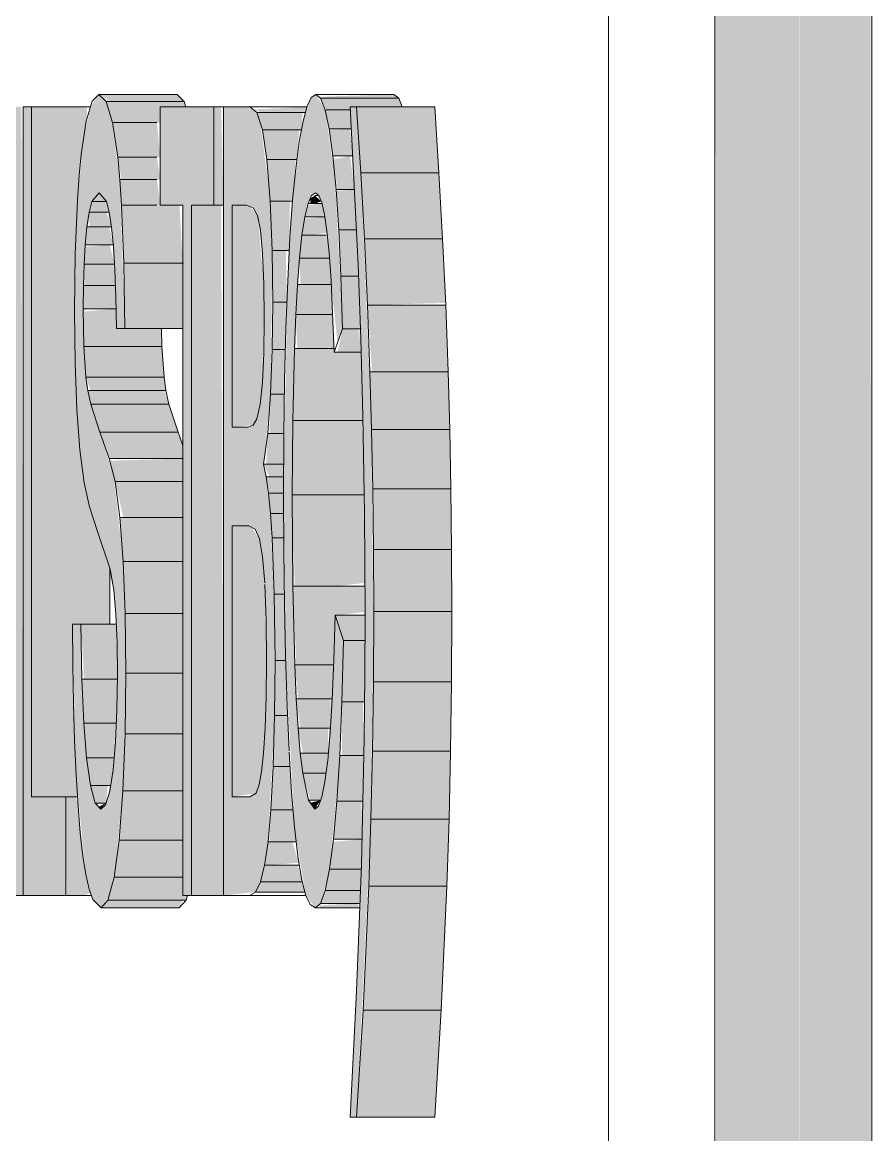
# Model space of a CAD drawing. Header units: millimetres. Extents: x -4612930 to -4329258, y -1064 to 30311.
# Drawn here: x -4392952 to -4392411, y 12920 to 13629 of the extents above; entities that cross this region are included whole.
import ezdxf

# ---------------------------------------------------------------- set-up
doc = ezdxf.new("R2010")
doc.units = ezdxf.units.MM
doc.layers.add('A-GENM', color=13, linetype='Continuous', lineweight=5)
doc.layers.add('P-SANR-FIXT', color=6, linetype='Continuous', lineweight=5)

# ---------------------------------------------------------------- blocks, each defined once
blk = doc.blocks.new('Downpipe - Tee Spreader - Downpipe - Tee Spreader-V252-NORTH EAST')
at = {"layer": 'P-SANR-FIXT'}
h = blk.add_hatch(color=256, dxfattribs=at)
h.paths.add_polyline_path([(4306719.43, 15154.52), (4306719.43, 15156.52), (4306737.62, 15156.52), (4306737.62, 15320), (4306683.46, 15320), (4306683.46, 15181.96), (4306717.08, 15154.78)])
h.paths.add_polyline_path([(4306737.62, 11320), (4306737.08, 15154.52), (4306683.46, 15154.48), (4306684.59, 11361.38), (4306692.31, 11356.33), (4306736.13, 11321.24)])
h = blk.add_hatch(color=256, dxfattribs=at)
h.paths.add_polyline_path([(4306783.08, 11278.05), (4306782.35, 15154.52), (4306737.62, 15154.52), (4306737.62, 11320), (4306782.51, 11279.47)])
h.paths.add_polyline_path([(4306771.18, 15156.52), (4306783.08, 15156.52), (4306782.51, 15320), (4306737.62, 15320), (4306737.62, 15156.52), (4306761.94, 15156.52)])
for p, q in [((4306683.27, 15154.83), (4306683.27, 11361.79)), ((4306783.27, 11278.21), (4306783.27, 15154.52))]:
    blk.add_line(p, q, dxfattribs=at)
blk = doc.blocks.new('Generic Models 13 - Generic Models 13-2262104-NORTH EAST')
at = {"layer": 'A-GENM'}
blk.add_line((4306615.42, 12471.04), (4306615.89, 14871.04), dxfattribs=at)

msp = doc.modelspace()

# ---------------------------------------------------------------- hatches: boundary and pattern name
at = {"layer": 'A-GENM'}
for points in [[(-4392901.6, 13064.95), (-4392896.46, 13072.8), (-4392892.42, 13091.15), (-4392887.56, 13142.88), (-4392885.74, 13214.43), (-4392887.45, 13285.43), (-4392893.5, 13339.4), (-4392903.79, 13372.03), (-4392910.13, 13394.28), (-4392912.63, 13422.32), (-4392911.69, 13487.21), (-4392907.43, 13514.75), (-4392902.79, 13520.14), (-4392898.26, 13514.68), (-4392894.36, 13491.81), (-4392892.12, 13446.44), (-4392891.89, 13433.81), (-4392886.43, 13433.81), (-4392889.71, 13528.72), (-4392894.99, 13567.12), (-4392898.39, 13578.45), (-4392903, 13582.93), (-4392908.33, 13575.08), (-4392912.45, 13556.93), (-4392916.64, 13515.67), (-4392918.53, 13444.6), (-4392917, 13382.19), (-4392912.35, 13335.46), (-4392903.79, 13304.5), (-4392893.5, 13267.51), (-4392891.44, 13233.85), (-4392892.42, 13170.71), (-4392897.24, 13135.54), (-4392901.82, 13127.73), (-4392906.38, 13135.58), (-4392910.9, 13160.38), (-4392913.81, 13210.61), (-4392914.43, 13245.46), (-4392919.9, 13245.46), (-4392917.54, 13149.56), (-4392911.36, 13086.04), (-4392906.96, 13070.22)], [(-4392848.58, 13578.45), (-4392853.19, 13582.93), (-4392902.79, 13582.72), (-4392896.04, 13578.45), (-4392851.66, 13578.45)], [(-4392765, 13064.95), (-4392761.75, 13067.67), (-4392756.03, 13089.47), (-4392750.3, 13150.6), (-4392747.08, 13235.16), (-4392752.54, 13251.34), (-4392757.18, 13158.88), (-4392763.17, 13129.68), (-4392766.56, 13129.21), (-4392769.91, 13135.58), (-4392774.83, 13164.88), (-4392778.29, 13222.52), (-4392779.58, 13367.06), (-4392776.57, 13461.83), (-4392771.82, 13505.03), (-4392767.55, 13518.46), (-4392764.88, 13519.99), (-4392761.36, 13514.87), (-4392758.85, 13503.66), (-4392754.99, 13461.83), (-4392750.97, 13424.9), (-4392747.76, 13433.69), (-4392752.66, 13530.41), (-4392758.89, 13573.15), (-4392764.88, 13582.93), (-4392767.69, 13581.04), (-4392772.94, 13565.92), (-4392779.02, 13521.49), (-4392782.74, 13464.22), (-4392785.28, 13339.4), (-4392783.87, 13219.7), (-4392778.43, 13116.28), (-4392771.34, 13073.2), (-4392765.54, 13065.29)], [(-4392742.98, 13580.48), (-4392711.95, 13580.48), (-4392715.07, 13582.93), (-4392762.97, 13581.43), (-4392758.16, 13580.48), (-4392746.18, 13580.48)], [(-4392951.32, 13072.8), (-4392952.35, 13575.08), (-4392962.25, 13575.08), (-4392962.25, 13072.8)], [(-4392924.42, 13072.8), (-4392924, 13072.8), (-4392924.42, 13135.58), (-4392945.85, 13135.58), (-4392945.85, 13575.08), (-4392951.32, 13574.98), (-4392951.32, 13072.8), (-4392945.85, 13072.8)], [(-4392924, 13135.58), (-4392916.68, 13135.58), (-4392919.71, 13219.41), (-4392918.53, 13245.46), (-4392896.04, 13245.46), (-4392896.38, 13282.18), (-4392912.44, 13336.13), (-4392917, 13382.19), (-4392918.32, 13461.15), (-4392915.58, 13531.19), (-4392910.61, 13567.46), (-4392910.61, 13575.08), (-4392945.85, 13574.98), (-4392945.85, 13135.58), (-4392924.42, 13135.58)], [(-4392866.04, 13565.02), (-4392863.89, 13565.02), (-4392863.89, 13575.08), (-4392847.57, 13575.08), (-4392848.58, 13578.45), (-4392898.39, 13578.45), (-4392894.36, 13565.02), (-4392879.72, 13565.02)], [(-4392844.08, 13072.8), (-4392844.08, 13512.29), (-4392829.73, 13512.29), (-4392829.73, 13575.08), (-4392863.89, 13574.98), (-4392863.89, 13512.29), (-4392849.54, 13512.29), (-4392849.54, 13072.8)], [(-4392825.09, 13512.29), (-4392823.58, 13512.29), (-4392825.09, 13575.08), (-4392829.73, 13575.08), (-4392829.73, 13512.29)], [(-4392798.09, 13571.38), (-4392771.46, 13571.38), (-4392770.45, 13575.08), (-4392804.66, 13573.27), (-4392798.73, 13571.38)], [(-4392750.97, 13573.15), (-4392709.84, 13575.08), (-4392711.95, 13580.48), (-4392761.76, 13580.48), (-4392758.16, 13573.15)], [(-4392738.88, 12931.53), (-4392730.17, 13108.54), (-4392728.04, 13235.16), (-4392729.59, 13380.34), (-4392736.18, 13533.03), (-4392738.88, 13575.08), (-4392742.98, 13575.08), (-4392734.75, 13375.23), (-4392733.76, 13196.11), (-4392737.09, 13057.89), (-4392742.98, 12931.53)], [(-4392736.18, 13533.03), (-4392686.37, 13533.03), (-4392689.07, 13575.08), (-4392738.88, 13575.08), (-4392737.73, 13557.16)], [(-4392773.98, 13560.3), (-4392773.27, 13571.38), (-4392802.31, 13571.38), (-4392798.73, 13560.3), (-4392774.47, 13560.3)], [(-4392742.26, 13560.92), (-4392742.98, 13573.15), (-4392758.89, 13573.15), (-4392756.28, 13560.92), (-4392742.98, 13560.92)], [(-4392891.04, 13542.92), (-4392863.89, 13542.92), (-4392866.04, 13565.02), (-4392894.36, 13565.02), (-4392893.18, 13557.16)], [(-4392776.87, 13541.55), (-4392775.38, 13560.3), (-4392798.73, 13560.3), (-4392795.99, 13541.55), (-4392777.45, 13541.55)], [(-4392744.1, 13543.81), (-4392741.38, 13543.81), (-4392742.98, 13560.92), (-4392756.2, 13560.3), (-4392753.94, 13543.81), (-4392746.18, 13543.81)], [(-4392879.72, 13528.72), (-4392863.89, 13528.72), (-4392866.04, 13542.92), (-4392891.04, 13542.92), (-4392888.59, 13528.72)], [(-4392793.91, 13514.87), (-4392779.61, 13515.47), (-4392777.63, 13541.55), (-4392795.99, 13541.55), (-4392794.27, 13519.47)], [(-4392744.67, 13522.26), (-4392740.28, 13522.26), (-4392742.98, 13543.81), (-4392753.72, 13541.55), (-4392750.97, 13522.26)], [(-4392693.44, 13490.89), (-4392684.04, 13490.89), (-4392686.37, 13533.03), (-4392736.18, 13533.03), (-4392733.85, 13490.89)], [(-4392866.04, 13512.42), (-4392863.89, 13512.42), (-4392866.04, 13528.72), (-4392889.71, 13528.72), (-4392888.59, 13512.42), (-4392879.72, 13512.42)], [(-4392902.79, 13514.75), (-4392898.39, 13514.85), (-4392902.79, 13520.14), (-4392907.43, 13514.75), (-4392903.2, 13514.75)], [(-4392765.35, 13513.43), (-4392761.36, 13514.87), (-4392765.35, 13518.46), (-4392768.31, 13516.75), (-4392768.31, 13513.43)], [(-4392743.34, 13496.72), (-4392738.97, 13496.72), (-4392740.28, 13522.26), (-4392751.84, 13521.49), (-4392750.18, 13496.72)], [(-4392909.2, 13508), (-4392896.5, 13508), (-4392898.39, 13514.75), (-4392907.43, 13514.75)], [(-4392887.04, 13475.41), (-4392849.54, 13475.41), (-4392851.66, 13512.29), (-4392888.59, 13512.42), (-4392887.48, 13485.83)], [(-4392825.09, 13072.8), (-4392823.58, 13072.8), (-4392825.09, 13512.29), (-4392844.08, 13512.29), (-4392844.08, 13072.8)], [(-4392818.12, 13371.03), (-4392804.65, 13372.38), (-4392801.78, 13378.85), (-4392798.81, 13399.66), (-4392797.9, 13462.44), (-4392801.88, 13505.73), (-4392806.9, 13511.52), (-4392808.9, 13512.29), (-4392818.12, 13512.29), (-4392818.12, 13378.85)], [(-4392782.74, 13483.48), (-4392781.74, 13483.48), (-4392781.31, 13514.87), (-4392793.91, 13514.87), (-4392792.6, 13483.48)], [(-4392761.02, 13505.03), (-4392759.27, 13506.52), (-4392761.02, 13513.43), (-4392770.06, 13512.29), (-4392771.82, 13505.03), (-4392765.35, 13505.03)], [(-4392907.43, 13498.56), (-4392895.02, 13498.56), (-4392898.26, 13508), (-4392909.2, 13508), (-4392908.89, 13498.56)], [(-4392768.31, 13493.29), (-4392757.59, 13494.75), (-4392759.27, 13505.03), (-4392772.04, 13503.66), (-4392773.64, 13493.29)], [(-4392911.1, 13487.21), (-4392893.91, 13487.21), (-4392896.46, 13498.56), (-4392910.61, 13498.56), (-4392911.69, 13487.21)], [(-4392738.05, 13467.2), (-4392737.56, 13467.2), (-4392738.97, 13496.72), (-4392750.18, 13496.72), (-4392748.8, 13467.2), (-4392742.35, 13467.2)], [(-4392757.71, 13478.71), (-4392756.1, 13478.71), (-4392758.16, 13493.29), (-4392773.64, 13493.29), (-4392775.24, 13478.71), (-4392768.31, 13478.71)], [(-4392731.9, 13448.66), (-4392682.16, 13450.17), (-4392684.04, 13490.89), (-4392733.85, 13490.89), (-4392733.62, 13485.83)], [(-4392893.8, 13474.74), (-4392893.11, 13474.74), (-4392896.04, 13487.21), (-4392911.77, 13485.83), (-4392912.44, 13474.74), (-4392896.04, 13474.74)], [(-4392792.16, 13450.61), (-4392783.25, 13450.61), (-4392783.88, 13483.48), (-4392792.6, 13483.48)], [(-4392886.43, 13433.81), (-4392849.54, 13433.81), (-4392849.54, 13475.41), (-4392887.04, 13475.41)], [(-4392754.99, 13461.83), (-4392756.33, 13478.71), (-4392775.24, 13478.71), (-4392774.53, 13461.83), (-4392755.12, 13461.83)], [(-4392893.8, 13461.15), (-4392892.52, 13461.15), (-4392893.8, 13474.74), (-4392912.45, 13474.74), (-4392911.69, 13461.15), (-4392896.04, 13461.15)], [(-4392892.89, 13446.44), (-4392892.12, 13446.44), (-4392892.89, 13461.15), (-4392912.91, 13461.15), (-4392912.44, 13446.44), (-4392896.04, 13446.44)], [(-4392754.26, 13442.66), (-4392754.09, 13443.42), (-4392755.12, 13461.83), (-4392776.57, 13461.83), (-4392777.65, 13442.66), (-4392755.12, 13442.66)], [(-4392737.84, 13433.69), (-4392736.33, 13433.69), (-4392737.84, 13467.2), (-4392748.8, 13467.2), (-4392747.76, 13433.69)], [(-4392792.53, 13420.37), (-4392784.19, 13421.18), (-4392783.88, 13450.61), (-4392792.17, 13450.17), (-4392792.37, 13433.85)], [(-4392728.66, 13406.34), (-4392680.51, 13406.34), (-4392682.09, 13448.66), (-4392731.9, 13448.66), (-4392729, 13406.34)], [(-4392911.33, 13422.32), (-4392862.82, 13422.32), (-4392863.59, 13433.81), (-4392891.89, 13433.81), (-4392892.26, 13446.44), (-4392913.03, 13444.6), (-4392912.44, 13422.32)], [(-4392768.31, 13421.18), (-4392753.31, 13421.18), (-4392754.09, 13442.66), (-4392777.65, 13442.66), (-4392776.57, 13421.18)], [(-4392735.87, 13418.73), (-4392737.84, 13433.69), (-4392747.76, 13433.69), (-4392750.97, 13418.73), (-4392736.1, 13418.73)], [(-4392911.33, 13402.91), (-4392861.52, 13402.91), (-4392862.82, 13422.32), (-4392912.63, 13422.32), (-4392912.11, 13414.51)], [(-4392785.17, 13391.93), (-4392784.81, 13391.93), (-4392784.68, 13420.37), (-4392792.53, 13420.37), (-4392793.63, 13391.93)], [(-4392736.1, 13375.23), (-4392734.75, 13375.23), (-4392736.1, 13418.73), (-4392753.23, 13418.73), (-4392754.09, 13421.18), (-4392778.47, 13421.18), (-4392779.52, 13375.23), (-4392750.97, 13375.23)], [(-4392729.29, 13369.44), (-4392679.48, 13369.44), (-4392680.51, 13406.34), (-4392730.32, 13406.34), (-4392729.45, 13375.23)], [(-4392866.04, 13394.28), (-4392860.32, 13394.28), (-4392861.52, 13402.91), (-4392911.33, 13402.91), (-4392908.24, 13394.28), (-4392879.72, 13394.28)], [(-4392896.04, 13385.56), (-4392858.43, 13385.56), (-4392861.52, 13394.28), (-4392910.13, 13394.28), (-4392908.24, 13385.56), (-4392902.4, 13385.56)], [(-4392785.15, 13367.06), (-4392785.17, 13391.93), (-4392793.63, 13391.93), (-4392794.27, 13367.06), (-4392785.17, 13367.06)], [(-4392902.4, 13367.84), (-4392852.59, 13367.84), (-4392858.43, 13385.56), (-4392908.24, 13385.56), (-4392903.79, 13372.03)], [(-4392779.87, 13327.86), (-4392733.96, 13327.86), (-4392735.26, 13375.23), (-4392779.52, 13375.23), (-4392779.75, 13343.18)], [(-4392728.55, 13331.69), (-4392678.74, 13331.69), (-4392679.48, 13369.44), (-4392729.29, 13369.44), (-4392728.77, 13343.18)], [(-4392866.04, 13351.01), (-4392849.54, 13351.01), (-4392849.54, 13359.31), (-4392852.59, 13367.84), (-4392902.4, 13367.84), (-4392896.04, 13351.01), (-4392879.72, 13351.01)], [(-4392785.33, 13347.48), (-4392785.25, 13347.48), (-4392785.33, 13367.06), (-4392795.47, 13367.06), (-4392796.42, 13347.48), (-4392794.27, 13347.48)], [(-4392892.73, 13336.32), (-4392849.54, 13336.32), (-4392849.54, 13351.01), (-4392896.04, 13349.66), (-4392894.44, 13343.18)], [(-4392785.33, 13339.4), (-4392785.28, 13339.4), (-4392785.33, 13347.48), (-4392798.06, 13347.48), (-4392794.27, 13339.4)], [(-4392879.72, 13313.54), (-4392849.54, 13313.54), (-4392849.54, 13336.32), (-4392892.73, 13336.32), (-4392887.45, 13313.54)], [(-4392785.33, 13328.9), (-4392785.33, 13328.9), (-4392785.33, 13339.4), (-4392796.42, 13339.4), (-4392794.27, 13328.9)], [(-4392793.72, 13315.98), (-4392785.28, 13315.98), (-4392785.33, 13328.9), (-4392794.97, 13328.9), (-4392794.27, 13321.62)], [(-4392750.97, 13269.86), (-4392733.52, 13271.86), (-4392734.8, 13327.86), (-4392779.87, 13327.86), (-4392778.22, 13269.86), (-4392768.31, 13269.86)], [(-4392678.29, 13293.1), (-4392678.74, 13331.69), (-4392728.55, 13331.69), (-4392728.1, 13293.1), (-4392693.44, 13293.1)], [(-4392887.45, 13285.43), (-4392849.54, 13285.43), (-4392849.54, 13313.54), (-4392889.62, 13313.54)], [(-4392785.33, 13300.64), (-4392785.22, 13300.64), (-4392785.33, 13315.98), (-4392793.72, 13315.98), (-4392792.68, 13300.64)], [(-4392818.12, 13135.58), (-4392803.2, 13137.83), (-4392802.86, 13138.03), (-4392799.43, 13151.71), (-4392796.47, 13200.54), (-4392797.4, 13271.86), (-4392800.7, 13299.84), (-4392806.12, 13307.52), (-4392808.51, 13308.24), (-4392818.12, 13307.52), (-4392818.12, 13164.88)], [(-4392785.19, 13264.56), (-4392784.84, 13264.56), (-4392785.33, 13300.64), (-4392792.68, 13300.64), (-4392791.27, 13264.56)], [(-4392678.14, 13253.67), (-4392678.29, 13293.1), (-4392728.1, 13293.1), (-4392727.95, 13253.67), (-4392693.44, 13253.67)], [(-4392879.72, 13252.29), (-4392849.54, 13252.29), (-4392849.54, 13285.43), (-4392887.45, 13285.43), (-4392886.17, 13252.29)], [(-4392753.41, 13219.7), (-4392750.97, 13251.34), (-4392733.42, 13253.3), (-4392733.76, 13269.86), (-4392779.46, 13269.86), (-4392777.28, 13219.7), (-4392754.31, 13219.7)], [(-4392784.76, 13222.52), (-4392783.96, 13222.52), (-4392785.19, 13264.56), (-4392791.27, 13264.56), (-4392790.8, 13222.52)], [(-4392885.74, 13214.43), (-4392849.54, 13214.43), (-4392849.54, 13252.29), (-4392886.17, 13252.29)], [(-4392747.08, 13235.16), (-4392733.49, 13235.16), (-4392733.57, 13251.34), (-4392752.54, 13251.34), (-4392748.16, 13238.36)], [(-4392678.34, 13208.81), (-4392678.14, 13253.67), (-4392727.95, 13253.67), (-4392728.15, 13208.81), (-4392693.44, 13208.81)], [(-4392892.12, 13210.61), (-4392891.21, 13212.84), (-4392892.12, 13245.46), (-4392914.43, 13245.46), (-4392912.44, 13210.61), (-4392896.04, 13210.61)], [(-4392734.02, 13196.11), (-4392733.76, 13196.11), (-4392733.57, 13235.16), (-4392747.08, 13235.16), (-4392748.16, 13196.11)], [(-4392784.04, 13187.5), (-4392782.78, 13187.5), (-4392784.04, 13222.52), (-4392790.8, 13222.52), (-4392791.12, 13187.5)], [(-4392874.19, 13175.73), (-4392849.54, 13175.73), (-4392849.54, 13214.43), (-4392885.74, 13214.43), (-4392886.23, 13175.73), (-4392879.72, 13175.73)], [(-4392754.31, 13198.05), (-4392754.29, 13198.05), (-4392754.31, 13219.7), (-4392778.22, 13219.7), (-4392776.11, 13198.05), (-4392768.31, 13198.05)], [(-4392912.44, 13182.61), (-4392891.89, 13182.61), (-4392891.51, 13210.61), (-4392913.81, 13210.61), (-4392912.67, 13182.61)], [(-4392693.44, 13164.71), (-4392678.94, 13164.88), (-4392678.34, 13208.81), (-4392728.15, 13208.81), (-4392728.75, 13164.71)], [(-4392755.61, 13179.31), (-4392755.43, 13179.31), (-4392755.61, 13198.05), (-4392777.28, 13198.05), (-4392774.71, 13179.31), (-4392768.31, 13179.31)], [(-4392734.76, 13161.99), (-4392734.22, 13161.99), (-4392734.76, 13196.11), (-4392748.16, 13196.11), (-4392748.16, 13161.99), (-4392740.99, 13161.99)], [(-4392783.04, 13155.02), (-4392781.23, 13155.02), (-4392783.04, 13187.5), (-4392791.12, 13187.5), (-4392792.08, 13155.02)], [(-4392893.95, 13160.38), (-4392893.3, 13160.38), (-4392892.42, 13182.61), (-4392912.67, 13182.61), (-4392910.9, 13160.38), (-4392896.04, 13160.38)], [(-4392756.77, 13163.5), (-4392757.18, 13179.31), (-4392776.11, 13179.31), (-4392773.08, 13163.5), (-4392757.18, 13163.5)], [(-4392887.7, 13139.32), (-4392849.54, 13139.32), (-4392849.54, 13175.73), (-4392886.23, 13175.73)], [(-4392758.28, 13150.6), (-4392757.26, 13163.5), (-4392774.71, 13163.5), (-4392773.08, 13150.6), (-4392758.99, 13150.6)], [(-4392729.75, 13121.37), (-4392679.94, 13121.37), (-4392678.94, 13164.71), (-4392728.75, 13164.71), (-4392729.57, 13129.21)], [(-4392905.28, 13142.88), (-4392895.52, 13142.88), (-4392893.95, 13160.38), (-4392910.9, 13160.38), (-4392908.37, 13142.88)], [(-4392751.4, 13132.8), (-4392734.76, 13132.8), (-4392734.76, 13161.99), (-4392749.6, 13161.99), (-4392750.97, 13139.76)], [(-4392779.34, 13127.4), (-4392781.77, 13155.02), (-4392792.08, 13155.02), (-4392793.52, 13127.4), (-4392779.74, 13127.4)], [(-4392763.17, 13133.45), (-4392760.98, 13135.52), (-4392758.99, 13150.6), (-4392773.08, 13150.6), (-4392768.31, 13133.45), (-4392765.54, 13133.45)], [(-4392901.6, 13131.52), (-4392898.49, 13131.52), (-4392897.24, 13142.88), (-4392908.37, 13142.88), (-4392905.28, 13131.52)], [(-4392913.23, 13072.8), (-4392908.37, 13074.23), (-4392911.36, 13086.04), (-4392916.31, 13129.68), (-4392917.54, 13135.58), (-4392924, 13135.58), (-4392923.58, 13072.8)], [(-4392874.19, 13107.99), (-4392849.54, 13107.99), (-4392849.54, 13139.32), (-4392887.7, 13139.32), (-4392890.09, 13107.99), (-4392879.72, 13107.99)], [(-4392901.82, 13127.73), (-4392898.8, 13131.52), (-4392903.17, 13129.21)], [(-4392765.54, 13127.73), (-4392761.76, 13133.45), (-4392768.31, 13131.77), (-4392766.56, 13129.21)], [(-4392735.81, 13108.54), (-4392735.39, 13108.54), (-4392735.81, 13132.8), (-4392751.4, 13132.8), (-4392753.56, 13108.54), (-4392742.27, 13108.54)], [(-4392793.52, 13106.95), (-4392777.38, 13106.95), (-4392779.74, 13127.4), (-4392793.52, 13127.4), (-4392794.27, 13106.95)], [(-4392731.14, 13078.81), (-4392681.33, 13078.81), (-4392679.94, 13121.37), (-4392729.75, 13121.37)], [(-4392893.34, 13084.51), (-4392849.54, 13084.51), (-4392849.54, 13107.99), (-4392890.09, 13107.99)], [(-4392794.27, 13092.14), (-4392775.66, 13093.55), (-4392779.74, 13106.95), (-4392795.27, 13106.95), (-4392797.41, 13092.14)], [(-4392738.8, 13089.47), (-4392735.92, 13089.47), (-4392735.81, 13108.54), (-4392753.76, 13106.95), (-4392756.03, 13089.47), (-4392742.27, 13089.47)], [(-4392773.48, 13081.44), (-4392776.37, 13092.14), (-4392797.41, 13092.14), (-4392800.02, 13081.44), (-4392774.02, 13081.44)], [(-4392743.71, 13075.85), (-4392736.42, 13075.85), (-4392735.92, 13089.47), (-4392756.03, 13089.47), (-4392758.76, 13075.85), (-4392750.97, 13075.85)], [(-4392897.24, 13069.84), (-4392847.43, 13069.84), (-4392846.65, 13072.8), (-4392849.54, 13072.8), (-4392849.54, 13084.51), (-4392893.34, 13084.51), (-4392896.46, 13072.8)], [(-4392771.8, 13074.96), (-4392774.02, 13081.44), (-4392800.02, 13081.44), (-4392803.2, 13074.96), (-4392774.02, 13074.96)], [(-4392684.86, 12999.8), (-4392681.33, 13078.81), (-4392731.14, 13078.81), (-4392734.67, 12999.8), (-4392693.44, 12999.8)], [(-4392743.71, 13067.67), (-4392736.73, 13067.67), (-4392736.42, 13075.85), (-4392758.76, 13075.85), (-4392761.75, 13067.67), (-4392750.97, 13067.67)], [(-4392897.32, 13064.95), (-4392851.79, 13064.95), (-4392849.54, 13069.84), (-4392897.24, 13069.84), (-4392901.6, 13064.95)], [(-4392743.71, 13064.95), (-4392736.83, 13064.95), (-4392738.8, 13067.67), (-4392763.17, 13066.48), (-4392761.68, 13064.95), (-4392750.97, 13064.95)], [(-4392693.44, 12931.53), (-4392689.07, 12931.53), (-4392684.86, 12999.8), (-4392734.67, 12999.8), (-4392738.88, 12931.53)]]:
    msp.add_hatch(color=256, dxfattribs=at).paths.add_polyline_path(points)
h = msp.add_hatch(color=256, dxfattribs=at)
h.paths.add_polyline_path([(-4392823.58, 13072.8), (-4392803.2, 13074.96), (-4392799.43, 13083.89), (-4392795.27, 13106.95), (-4392791.35, 13179.6), (-4392791.08, 13248.15), (-4392793.72, 13315.98), (-4392797.92, 13348.56), (-4392793.63, 13391.93), (-4392792.53, 13478.25), (-4392794.42, 13521.49), (-4392800.06, 13564.42), (-4392802.31, 13571.38), (-4392808.51, 13575.08), (-4392823.58, 13575.08), (-4392823.58, 13093.55)])
h.paths.add_polyline_path([(-4392806.91, 13135.58), (-4392818.12, 13135.58), (-4392816.44, 13308.24), (-4392803.55, 13306.14), (-4392800.7, 13299.84), (-4392797.31, 13270.72), (-4392796.48, 13199.32), (-4392799.43, 13151.71), (-4392802.86, 13138.03)])
h.paths.add_polyline_path([(-4392818.12, 13371.03), (-4392818.12, 13512.29), (-4392804.66, 13510.65), (-4392801.88, 13505.73), (-4392798.73, 13481.51), (-4392798.09, 13414.51), (-4392801.78, 13378.85), (-4392804.65, 13372.38), (-4392808.51, 13371.03), (-4392816.66, 13371.03)])

# ---------------------------------------------------------------- linework, layer by layer
for p, q in [((-4392903, 13582.93), (-4392907.26, 13578.65)), ((-4392898.39, 13578.45), (-4392903, 13582.93)), ((-4392853.19, 13582.93), (-4392903, 13582.93)), ((-4392853.19, 13582.93), (-4392848.58, 13578.45)), ((-4392764.88, 13582.93), (-4392767.69, 13581.04)), ((-4392761.76, 13580.48), (-4392764.88, 13582.93)), ((-4392715.07, 13582.93), (-4392764.88, 13582.93)), ((-4392715.07, 13582.93), (-4392711.95, 13580.48)), ((-4392945.85, 13575.08), (-4392951.32, 13575.08)), ((-4392951.32, 13575.08), (-4392951.32, 13072.8)), ((-4392945.85, 13135.58), (-4392945.85, 13575.08)), ((-4392908.33, 13575.08), (-4392945.85, 13575.08)), ((-4392907.26, 13578.65), (-4392911.1, 13565.82)), ((-4392894.36, 13565.02), (-4392898.39, 13578.45)), ((-4392848.58, 13578.45), (-4392898.39, 13578.45)), ((-4392829.73, 13575.08), (-4392863.89, 13575.08)), ((-4392863.89, 13575.08), (-4392863.89, 13512.29)), ((-4392848.58, 13578.45), (-4392847.57, 13575.08)), ((-4392829.73, 13512.29), (-4392829.73, 13575.08)), ((-4392823.58, 13575.08), (-4392829.73, 13575.08)), ((-4392806.9, 13575.08), (-4392823.58, 13575.08)), ((-4392823.58, 13575.08), (-4392823.58, 13072.8)), ((-4392802.31, 13571.38), (-4392806.9, 13575.08)), ((-4392770.36, 13575.08), (-4392806.9, 13575.08)), ((-4392770.37, 13575.37), (-4392772.94, 13565.92)), ((-4392767.69, 13581.04), (-4392770.37, 13575.37)), ((-4392758.89, 13573.15), (-4392761.76, 13580.48)), ((-4392711.95, 13580.48), (-4392761.76, 13580.48)), ((-4392738.88, 13575.08), (-4392742.98, 13575.08)), ((-4392742.98, 13575.08), (-4392737.84, 13474.65)), ((-4392736.18, 13533.03), (-4392738.88, 13575.08)), ((-4392689.07, 13575.08), (-4392738.88, 13575.08)), ((-4392711.95, 13580.48), (-4392709.84, 13575.08)), ((-4392689.07, 13575.08), (-4392686.37, 13533.03)), ((-4392798.73, 13560.3), (-4392802.31, 13571.38)), ((-4392771.46, 13571.38), (-4392802.31, 13571.38)), ((-4392756.28, 13560.92), (-4392758.89, 13573.15)), ((-4392742.67, 13573.15), (-4392758.16, 13573.15)), ((-4392911.1, 13565.82), (-4392914.31, 13544.73)), ((-4392891.04, 13542.92), (-4392894.36, 13565.02)), ((-4392866.04, 13565.02), (-4392894.36, 13565.02)), ((-4392795.99, 13541.55), (-4392798.73, 13560.3)), ((-4392773.98, 13560.3), (-4392798.73, 13560.3)), ((-4392772.94, 13565.92), (-4392775.38, 13552.7)), ((-4392753.94, 13543.81), (-4392756.28, 13560.92)), ((-4392742.26, 13560.92), (-4392756.28, 13560.92)), ((-4392775.38, 13552.7), (-4392777.63, 13535.83)), ((-4392914.31, 13544.73), (-4392915.58, 13531.19)), ((-4392889.71, 13528.72), (-4392891.04, 13542.92)), ((-4392866.04, 13542.92), (-4392891.04, 13542.92)), ((-4392793.91, 13514.87), (-4392795.99, 13541.55)), ((-4392776.87, 13541.55), (-4392795.99, 13541.55)), ((-4392751.89, 13522.26), (-4392753.94, 13543.81)), ((-4392741.38, 13543.81), (-4392753.94, 13543.81)), ((-4392777.63, 13535.83), (-4392779.61, 13515.47)), ((-4392733.85, 13490.89), (-4392736.18, 13533.03)), ((-4392686.37, 13533.03), (-4392736.18, 13533.03)), ((-4392686.37, 13533.03), (-4392684.04, 13490.89)), ((-4392915.58, 13531.19), (-4392916.64, 13515.67)), ((-4392888.59, 13512.42), (-4392889.71, 13528.72)), ((-4392866.04, 13528.72), (-4392889.71, 13528.72)), ((-4392907.43, 13514.75), (-4392902.79, 13520.14)), ((-4392902.79, 13520.14), (-4392898.26, 13514.68)), ((-4392769.79, 13513.43), (-4392767.55, 13518.46)), ((-4392767.55, 13518.46), (-4392765.1, 13520.14)), ((-4392762.89, 13518.46), (-4392765.35, 13518.46)), ((-4392765.1, 13520.14), (-4392762.97, 13518.63)), ((-4392762.97, 13518.63), (-4392761.02, 13514.09)), ((-4392750.18, 13496.72), (-4392751.89, 13522.26)), ((-4392740.28, 13522.26), (-4392751.89, 13522.26)), ((-4392916.64, 13515.67), (-4392918.06, 13481.38)), ((-4392909.2, 13508), (-4392907.43, 13514.75)), ((-4392898.25, 13514.75), (-4392907.43, 13514.75)), ((-4392898.26, 13514.68), (-4392896.46, 13507.86)), ((-4392887.04, 13475.41), (-4392888.59, 13512.42)), ((-4392866.04, 13512.42), (-4392888.59, 13512.42)), ((-4392863.89, 13512.29), (-4392849.54, 13512.29)), ((-4392849.54, 13512.29), (-4392849.54, 13072.8)), ((-4392844.08, 13072.8), (-4392844.08, 13512.29)), ((-4392844.08, 13512.29), (-4392829.73, 13512.29)), ((-4392823.58, 13512.29), (-4392829.73, 13512.29)), ((-4392818.12, 13371.03), (-4392818.12, 13512.29)), ((-4392818.12, 13512.29), (-4392808.9, 13512.29)), ((-4392808.9, 13512.29), (-4392804.66, 13510.65)), ((-4392804.66, 13510.65), (-4392801.88, 13505.73)), ((-4392792.6, 13483.48), (-4392793.91, 13514.87)), ((-4392779.74, 13514.87), (-4392793.91, 13514.87)), ((-4392779.61, 13515.47), (-4392781.31, 13491.6)), ((-4392771.82, 13505.03), (-4392769.79, 13513.43)), ((-4392760.87, 13513.43), (-4392769.79, 13513.43)), ((-4392761.02, 13514.09), (-4392759.27, 13506.52)), ((-4392910.61, 13498.56), (-4392909.2, 13508)), ((-4392896.46, 13508), (-4392909.2, 13508)), ((-4392896.46, 13507.86), (-4392894.99, 13498.31)), ((-4392801.88, 13505.73), (-4392800.06, 13496.4)), ((-4392773.64, 13493.29), (-4392771.82, 13505.03)), ((-4392759.05, 13505.03), (-4392771.82, 13505.03)), ((-4392759.27, 13506.52), (-4392757.71, 13495.92)), ((-4392911.69, 13487.21), (-4392910.61, 13498.56)), ((-4392894.97, 13498.56), (-4392910.61, 13498.56)), ((-4392894.99, 13498.31), (-4392893.8, 13486.1)), ((-4392800.06, 13496.4), (-4392798.73, 13481.51)), ((-4392748.8, 13467.2), (-4392750.18, 13496.72)), ((-4392738.97, 13496.72), (-4392750.18, 13496.72)), ((-4392781.31, 13491.6), (-4392782.74, 13464.22)), ((-4392775.24, 13478.71), (-4392773.64, 13493.29)), ((-4392758.16, 13493.29), (-4392773.64, 13493.29)), ((-4392757.71, 13495.92), (-4392756.33, 13482.02)), ((-4392731.9, 13448.66), (-4392733.85, 13490.89)), ((-4392684.04, 13490.89), (-4392733.85, 13490.89)), ((-4392684.04, 13490.89), (-4392682.09, 13448.66)), ((-4392912.45, 13474.74), (-4392911.69, 13487.21)), ((-4392893.58, 13487.21), (-4392911.69, 13487.21)), ((-4392893.8, 13486.1), (-4392892.89, 13471.27)), ((-4392792.16, 13450.61), (-4392792.6, 13483.48)), ((-4392781.74, 13483.48), (-4392792.6, 13483.48)), ((-4392918.06, 13481.38), (-4392918.53, 13444.6)), ((-4392886.43, 13433.81), (-4392887.04, 13475.41)), ((-4392849.08, 13475.41), (-4392887.04, 13475.41)), ((-4392798.73, 13481.51), (-4392797.9, 13462.44)), ((-4392776.57, 13461.83), (-4392775.24, 13478.71)), ((-4392756.1, 13478.71), (-4392775.24, 13478.71)), ((-4392756.33, 13482.02), (-4392755.12, 13464.51)), ((-4392912.91, 13461.15), (-4392912.45, 13474.74)), ((-4392893.11, 13474.74), (-4392912.45, 13474.74)), ((-4392892.89, 13471.27), (-4392892.26, 13453.85)), ((-4392737.84, 13474.65), (-4392736.1, 13427.4)), ((-4392913.07, 13446.44), (-4392912.91, 13461.15)), ((-4392892.52, 13461.15), (-4392912.91, 13461.15)), ((-4392797.9, 13462.44), (-4392797.63, 13440.56)), ((-4392782.74, 13464.22), (-4392783.88, 13433.85)), ((-4392777.65, 13442.66), (-4392776.57, 13461.83)), ((-4392754.99, 13461.83), (-4392776.57, 13461.83)), ((-4392755.12, 13464.51), (-4392754.09, 13443.42)), ((-4392747.76, 13433.69), (-4392748.8, 13467.2)), ((-4392737.56, 13467.2), (-4392748.8, 13467.2)), ((-4392892.26, 13453.85), (-4392891.89, 13433.81)), ((-4392792.53, 13420.37), (-4392792.16, 13450.61)), ((-4392783.25, 13450.61), (-4392792.16, 13450.61)), ((-4392730.32, 13406.34), (-4392731.9, 13448.66)), ((-4392682.09, 13448.66), (-4392731.9, 13448.66)), ((-4392682.09, 13448.66), (-4392680.51, 13406.34)), ((-4392918.53, 13444.6), (-4392918.15, 13411.71)), ((-4392912.63, 13422.32), (-4392913.07, 13446.44)), ((-4392892.12, 13446.44), (-4392913.07, 13446.44)), ((-4392797.63, 13440.56), (-4392797.92, 13418.01)), ((-4392778.47, 13421.18), (-4392777.65, 13442.66)), ((-4392754.06, 13442.66), (-4392777.65, 13442.66)), ((-4392754.09, 13443.42), (-4392753.23, 13418.73)), ((-4392891.89, 13433.81), (-4392886.43, 13433.81)), ((-4392849.54, 13433.81), (-4392886.43, 13433.81)), ((-4392863.03, 13433.81), (-4392862.82, 13422.32)), ((-4392783.88, 13433.85), (-4392784.68, 13400.98)), ((-4392753.23, 13418.73), (-4392747.76, 13433.69)), ((-4392735.88, 13433.69), (-4392747.76, 13433.69)), ((-4392736.1, 13427.4), (-4392734.8, 13378.14)), ((-4392911.33, 13402.91), (-4392912.63, 13422.32)), ((-4392862.82, 13422.32), (-4392912.63, 13422.32)), ((-4392862.82, 13422.32), (-4392861.52, 13402.91)), ((-4392793.63, 13391.93), (-4392792.53, 13420.37)), ((-4392784.21, 13420.37), (-4392792.53, 13420.37)), ((-4392779.52, 13375.23), (-4392778.47, 13421.18)), ((-4392753, 13421.18), (-4392778.47, 13421.18)), ((-4392735.87, 13418.73), (-4392753.23, 13418.73)), ((-4392918.15, 13411.71), (-4392917, 13382.19)), ((-4392797.92, 13418.01), (-4392798.81, 13399.66)), ((-4392729.29, 13369.44), (-4392730.32, 13406.34)), ((-4392680.51, 13406.34), (-4392730.32, 13406.34)), ((-4392680.51, 13406.34), (-4392679.48, 13369.44)), ((-4392910.13, 13394.28), (-4392911.33, 13402.91)), ((-4392861.52, 13402.91), (-4392911.33, 13402.91)), ((-4392861.52, 13402.91), (-4392860.32, 13394.28)), ((-4392798.81, 13399.66), (-4392800.27, 13385.73)), ((-4392784.68, 13400.98), (-4392785.17, 13365.61)), ((-4392908.24, 13385.56), (-4392910.13, 13394.28)), ((-4392860.32, 13394.28), (-4392910.13, 13394.28)), ((-4392860.32, 13394.28), (-4392858.43, 13385.56)), ((-4392795.47, 13367.06), (-4392793.63, 13391.93)), ((-4392784.81, 13391.93), (-4392793.63, 13391.93)), ((-4392902.4, 13367.84), (-4392908.24, 13385.56)), ((-4392858.43, 13385.56), (-4392908.24, 13385.56)), ((-4392858.43, 13385.56), (-4392852.59, 13367.84)), ((-4392800.27, 13385.73), (-4392802.31, 13376.42)), ((-4392917, 13382.19), (-4392915.07, 13356.59)), ((-4392802.31, 13376.42), (-4392804.65, 13372.38)), ((-4392734.8, 13378.14), (-4392733.76, 13315.97)), ((-4392808.14, 13371.03), (-4392818.12, 13371.03)), ((-4392804.65, 13372.38), (-4392808.14, 13371.03)), ((-4392779.87, 13327.86), (-4392779.52, 13375.23)), ((-4392734.75, 13375.23), (-4392779.52, 13375.23)), ((-4392728.55, 13331.69), (-4392729.29, 13369.44)), ((-4392679.48, 13369.44), (-4392729.29, 13369.44)), ((-4392679.48, 13369.44), (-4392678.74, 13331.69)), ((-4392896.38, 13351.01), (-4392902.4, 13367.84)), ((-4392852.59, 13367.84), (-4392902.4, 13367.84)), ((-4392852.59, 13367.84), (-4392849.54, 13359.31)), ((-4392798.06, 13347.48), (-4392795.47, 13367.06)), ((-4392785.15, 13367.06), (-4392795.47, 13367.06)), ((-4392785.17, 13365.61), (-4392785.33, 13327.74)), ((-4392915.07, 13356.59), (-4392912.35, 13335.46)), ((-4392892.73, 13336.32), (-4392896.38, 13351.01)), ((-4392849.54, 13351.01), (-4392896.38, 13351.01)), ((-4392796.42, 13339.4), (-4392798.06, 13347.48)), ((-4392785.25, 13347.48), (-4392798.06, 13347.48)), ((-4392912.35, 13335.46), (-4392909.01, 13320.37)), ((-4392889.62, 13313.54), (-4392892.73, 13336.32)), ((-4392849.54, 13336.32), (-4392892.73, 13336.32)), ((-4392794.97, 13328.9), (-4392796.42, 13339.4)), ((-4392785.28, 13339.4), (-4392796.42, 13339.4)), ((-4392793.72, 13315.98), (-4392794.97, 13328.9)), ((-4392785.33, 13328.9), (-4392794.97, 13328.9)), ((-4392785.33, 13327.74), (-4392785.19, 13292.45)), ((-4392779.46, 13269.86), (-4392779.87, 13327.86)), ((-4392733.96, 13327.86), (-4392779.74, 13327.86)), ((-4392728.1, 13293.1), (-4392728.55, 13331.69)), ((-4392678.74, 13331.69), (-4392728.55, 13331.69)), ((-4392678.74, 13331.69), (-4392678.29, 13293.1)), ((-4392909.01, 13320.37), (-4392903.79, 13304.5)), ((-4392887.45, 13285.43), (-4392889.62, 13313.54)), ((-4392849.54, 13313.54), (-4392889.62, 13313.54)), ((-4392792.68, 13300.64), (-4392793.72, 13315.98)), ((-4392785.28, 13315.98), (-4392793.72, 13315.98)), ((-4392733.76, 13315.97), (-4392733.42, 13253.3)), ((-4392818.12, 13135.58), (-4392818.12, 13308.24)), ((-4392818.12, 13308.24), (-4392807.45, 13308.24)), ((-4392807.45, 13308.24), (-4392803.55, 13306.14)), ((-4392803.55, 13306.14), (-4392800.7, 13299.84)), ((-4392903.79, 13304.5), (-4392895.83, 13280.53)), ((-4392800.7, 13299.84), (-4392798.68, 13288.36)), ((-4392791.27, 13264.56), (-4392792.68, 13300.64)), ((-4392785.22, 13300.64), (-4392792.68, 13300.64)), ((-4392785.19, 13292.45), (-4392784.76, 13258.3)), ((-4392727.95, 13253.67), (-4392728.1, 13293.1)), ((-4392678.29, 13293.1), (-4392728.1, 13293.1)), ((-4392678.29, 13293.1), (-4392678.14, 13253.67)), ((-4392886.17, 13252.29), (-4392887.45, 13285.43)), ((-4392849.54, 13285.43), (-4392887.45, 13285.43)), ((-4392798.68, 13288.36), (-4392797.4, 13271.86)), ((-4392896.04, 13281.17), (-4392896.04, 13245.46)), ((-4392895.83, 13280.53), (-4392893.5, 13267.51)), ((-4392797.31, 13270.72), (-4392796.52, 13248.15)), ((-4392778.22, 13219.7), (-4392779.46, 13269.86)), ((-4392733.51, 13269.86), (-4392779.46, 13269.86)), ((-4392893.5, 13267.51), (-4392892.12, 13252.02)), ((-4392790.8, 13222.52), (-4392791.27, 13264.56)), ((-4392784.84, 13264.56), (-4392791.27, 13264.56)), ((-4392784.76, 13258.3), (-4392784.04, 13225.31)), ((-4392892.12, 13252.02), (-4392891.44, 13233.85)), ((-4392885.74, 13214.43), (-4392886.17, 13252.29)), ((-4392849.54, 13252.29), (-4392886.17, 13252.29)), ((-4392752.54, 13251.34), (-4392753.29, 13222.57)), ((-4392747.08, 13235.16), (-4392752.54, 13251.34)), ((-4392752.54, 13251.34), (-4392733.19, 13251.34)), ((-4392733.42, 13253.3), (-4392733.57, 13213.06)), ((-4392728.15, 13208.81), (-4392727.95, 13253.67)), ((-4392678.14, 13253.67), (-4392727.95, 13253.67)), ((-4392678.14, 13253.67), (-4392678.34, 13208.81)), ((-4392919.9, 13245.46), (-4392919.71, 13219.41)), ((-4392914.43, 13245.46), (-4392919.9, 13245.46)), ((-4392913.81, 13210.61), (-4392914.43, 13245.46)), ((-4392891.87, 13245.46), (-4392914.43, 13245.46)), ((-4392796.52, 13248.15), (-4392796.26, 13221.91)), ((-4392748.16, 13196.11), (-4392747.08, 13235.16)), ((-4392733.49, 13235.16), (-4392747.08, 13235.16)), ((-4392891.44, 13233.85), (-4392891.21, 13212.84)), ((-4392796.26, 13221.91), (-4392796.48, 13199.32)), ((-4392791.12, 13187.5), (-4392790.8, 13222.52)), ((-4392783.96, 13222.52), (-4392790.8, 13222.52)), ((-4392784.04, 13225.31), (-4392783.04, 13193.46)), ((-4392753.29, 13222.57), (-4392754.31, 13197.57)), ((-4392919.71, 13219.41), (-4392919.25, 13194.75)), ((-4392886.23, 13175.73), (-4392885.74, 13214.43)), ((-4392849.54, 13214.43), (-4392885.74, 13214.43)), ((-4392777.28, 13198.05), (-4392778.22, 13219.7)), ((-4392753.41, 13219.7), (-4392778.22, 13219.7)), ((-4392733.57, 13213.06), (-4392734.02, 13172.81)), ((-4392912.67, 13182.61), (-4392913.81, 13210.61)), ((-4392890.91, 13210.61), (-4392913.81, 13210.61)), ((-4392891.21, 13212.84), (-4392891.51, 13191.27)), ((-4392728.75, 13164.71), (-4392728.15, 13208.81)), ((-4392678.34, 13208.81), (-4392728.15, 13208.81)), ((-4392678.34, 13208.81), (-4392678.94, 13164.71)), ((-4392796.48, 13199.32), (-4392797.15, 13179.6)), ((-4392919.25, 13194.75), (-4392918.53, 13171.47)), ((-4392783.04, 13193.46), (-4392781.8, 13164.88)), ((-4392776.11, 13179.31), (-4392777.28, 13198.05)), ((-4392754.29, 13198.05), (-4392777.28, 13198.05)), ((-4392754.31, 13197.57), (-4392755.61, 13176.34)), ((-4392749.6, 13161.99), (-4392748.16, 13196.11)), ((-4392733.76, 13196.11), (-4392748.16, 13196.11)), ((-4392891.51, 13191.27), (-4392892.42, 13170.71)), ((-4392792.08, 13155.02), (-4392791.12, 13187.5)), ((-4392782.78, 13187.5), (-4392791.12, 13187.5)), ((-4392910.9, 13160.38), (-4392912.67, 13182.61)), ((-4392891.89, 13182.61), (-4392912.67, 13182.61)), ((-4392797.15, 13179.6), (-4392798.17, 13163.49)), ((-4392774.71, 13163.5), (-4392776.11, 13179.31)), ((-4392755.43, 13179.31), (-4392776.11, 13179.31)), ((-4392918.53, 13171.47), (-4392917.54, 13149.56)), ((-4392892.42, 13170.71), (-4392893.95, 13152.81)), ((-4392887.7, 13139.32), (-4392886.23, 13175.73)), ((-4392849.54, 13175.73), (-4392886.23, 13175.73)), ((-4392755.61, 13176.34), (-4392757.18, 13158.88)), ((-4392734.02, 13172.81), (-4392734.76, 13132.58)), ((-4392798.17, 13163.49), (-4392799.43, 13151.71)), ((-4392781.77, 13164.04), (-4392780.23, 13138.31)), ((-4392773.08, 13150.6), (-4392774.71, 13163.5)), ((-4392756.77, 13163.5), (-4392774.71, 13163.5)), ((-4392729.75, 13121.37), (-4392728.75, 13164.71)), ((-4392678.94, 13164.71), (-4392728.75, 13164.71)), ((-4392678.94, 13164.71), (-4392679.94, 13121.37)), ((-4392908.37, 13142.88), (-4392910.9, 13160.38)), ((-4392893.3, 13160.38), (-4392910.9, 13160.38)), ((-4392757.18, 13158.88), (-4392758.99, 13145.25)), ((-4392751.4, 13132.8), (-4392749.6, 13161.99)), ((-4392734.22, 13161.99), (-4392749.6, 13161.99)), ((-4392917.54, 13149.56), (-4392916.31, 13129.68)), ((-4392893.95, 13152.81), (-4392896.11, 13139.2)), ((-4392799.43, 13151.71), (-4392800.97, 13143.48)), ((-4392793.52, 13127.4), (-4392792.08, 13155.02)), ((-4392781.23, 13155.02), (-4392792.08, 13155.02)), ((-4392769.46, 13133.45), (-4392773.08, 13150.6)), ((-4392758.28, 13150.6), (-4392773.08, 13150.6)), ((-4392905.28, 13131.52), (-4392908.37, 13142.88)), ((-4392895.52, 13142.88), (-4392908.37, 13142.88)), ((-4392800.97, 13143.48), (-4392802.86, 13138.03)), ((-4392758.99, 13145.25), (-4392760.98, 13135.52)), ((-4392924, 13135.58), (-4392945.85, 13135.58)), ((-4392924, 13072.8), (-4392924, 13135.58)), ((-4392916.68, 13135.58), (-4392924, 13135.58)), ((-4392896.11, 13139.2), (-4392898.77, 13130.6)), ((-4392890.09, 13107.99), (-4392887.7, 13139.32)), ((-4392849.54, 13139.32), (-4392887.7, 13139.32)), ((-4392806.91, 13135.58), (-4392818.12, 13135.58)), ((-4392802.86, 13138.03), (-4392806.91, 13135.58)), ((-4392780.23, 13138.31), (-4392778.43, 13116.28)), ((-4392760.98, 13135.52), (-4392763.17, 13129.68)), ((-4392916.31, 13129.68), (-4392914.87, 13112.47)), ((-4392901.82, 13127.73), (-4392905.28, 13131.52)), ((-4392898.49, 13131.52), (-4392905.28, 13131.52)), ((-4392898.77, 13130.6), (-4392901.82, 13127.73)), ((-4392765.54, 13127.73), (-4392769.46, 13133.45)), ((-4392761.76, 13133.45), (-4392769.46, 13133.45)), ((-4392763.17, 13129.68), (-4392765.54, 13127.73)), ((-4392753.56, 13108.54), (-4392751.4, 13132.8)), ((-4392734.76, 13132.8), (-4392751.4, 13132.8)), ((-4392734.76, 13132.58), (-4392735.81, 13092.36)), ((-4392795.27, 13106.95), (-4392793.52, 13127.4)), ((-4392779.74, 13127.4), (-4392793.52, 13127.4)), ((-4392731.14, 13078.81), (-4392729.75, 13121.37)), ((-4392679.94, 13121.37), (-4392729.75, 13121.37)), ((-4392679.94, 13121.37), (-4392681.33, 13078.81)), ((-4392778.43, 13116.28), (-4392776.37, 13097.94)), ((-4392914.87, 13112.47), (-4392913.23, 13097.92)), ((-4392893.34, 13084.51), (-4392890.09, 13107.99)), ((-4392849.54, 13107.99), (-4392890.09, 13107.99)), ((-4392797.41, 13092.14), (-4392795.27, 13106.95)), ((-4392777.38, 13106.95), (-4392795.27, 13106.95)), ((-4392756.03, 13089.47), (-4392753.56, 13108.54)), ((-4392735.39, 13108.54), (-4392753.56, 13108.54)), ((-4392913.23, 13097.92), (-4392911.36, 13086.04)), ((-4392776.37, 13097.94), (-4392774.02, 13083.5)), ((-4392911.36, 13086.04), (-4392909.28, 13076.81)), ((-4392800.02, 13081.44), (-4392797.41, 13092.14)), ((-4392775.43, 13092.14), (-4392797.41, 13092.14)), ((-4392758.76, 13075.85), (-4392756.03, 13089.47)), ((-4392735.77, 13089.47), (-4392756.03, 13089.47)), ((-4392735.81, 13092.36), (-4392738.8, 13011.93)), ((-4392897.24, 13069.84), (-4392893.34, 13084.51)), ((-4392849.54, 13084.51), (-4392893.34, 13084.51)), ((-4392803.2, 13074.96), (-4392800.02, 13081.44)), ((-4392773.48, 13081.44), (-4392800.02, 13081.44)), ((-4392774.02, 13083.5), (-4392771.34, 13073.2)), ((-4392734.67, 12999.8), (-4392731.14, 13078.81)), ((-4392681.33, 13078.81), (-4392731.14, 13078.81)), ((-4392681.33, 13078.81), (-4392684.86, 12999.8)), ((-4392951.32, 13072.8), (-4392962.25, 13072.8)), ((-4392951.32, 13072.8), (-4392924, 13072.8)), ((-4392907.87, 13072.8), (-4392924, 13072.8)), ((-4392909.28, 13076.81), (-4392906.96, 13070.22)), ((-4392849.54, 13072.8), (-4392844.08, 13072.8)), ((-4392846.65, 13072.8), (-4392847.43, 13069.84)), ((-4392823.58, 13072.8), (-4392844.08, 13072.8)), ((-4392823.58, 13072.8), (-4392807.03, 13072.8)), ((-4392807.03, 13072.8), (-4392803.2, 13074.96)), ((-4392771.14, 13072.8), (-4392807.03, 13072.8)), ((-4392771.8, 13074.96), (-4392803.2, 13074.96)), ((-4392771.34, 13073.2), (-4392768.33, 13067.01)), ((-4392761.75, 13067.67), (-4392758.76, 13075.85)), ((-4392736.42, 13075.85), (-4392758.76, 13075.85)), ((-4392906.96, 13070.22), (-4392901.6, 13064.95)), ((-4392901.6, 13064.95), (-4392897.24, 13069.84)), ((-4392851.79, 13064.95), (-4392901.6, 13064.95)), ((-4392847.43, 13069.84), (-4392897.24, 13069.84)), ((-4392847.43, 13069.84), (-4392851.79, 13064.95)), ((-4392768.33, 13067.01), (-4392765, 13064.95)), ((-4392765, 13064.95), (-4392761.75, 13067.67)), ((-4392736.83, 13064.95), (-4392765, 13064.95)), ((-4392736.73, 13067.67), (-4392761.75, 13067.67)), ((-4392738.8, 13011.93), (-4392742.98, 12931.53)), ((-4392738.88, 12931.53), (-4392734.67, 12999.8)), ((-4392684.86, 12999.8), (-4392734.67, 12999.8)), ((-4392684.86, 12999.8), (-4392689.07, 12931.53)), ((-4392742.98, 12931.53), (-4392738.88, 12931.53)), ((-4392738.88, 12931.53), (-4392689.07, 12931.53))]:
    msp.add_line(p, q, dxfattribs=at)

# ---------------------------------------------------------------- block references
msp.add_blockref('Generic Models 13 - Generic Models 13-2262104-NORTH EAST', (-8699193.93, 0), dxfattribs=at)
at = {"layer": 'P-SANR-FIXT'}
msp.add_blockref('Downpipe - Tee Spreader - Downpipe - Tee Spreader-V252-NORTH EAST', (-8699193.93, 0), dxfattribs=at)

doc.saveas('drawing.dxf')
